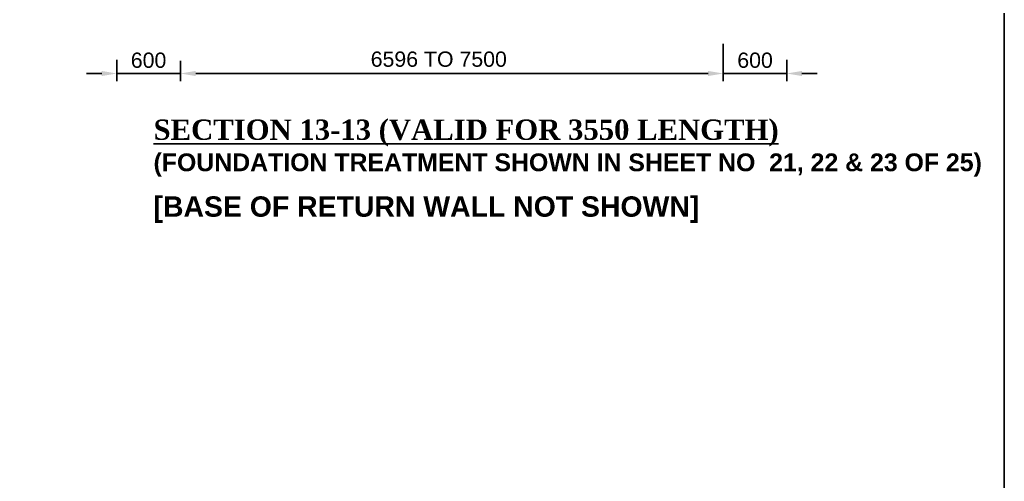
# Model space of a CAD drawing. Extents: x -358915 to 1258323, y -1667244 to -305611.
# Drawn here: x 747944 to 755693, y -1479253 to -1475623 of the extents above; entities that cross this region are included whole.
import ezdxf

# ---------------------------------------------------------------- set-up
doc = ezdxf.new("R2010")
doc.units = 0
doc.header["$LTSCALE"] = 300
doc.header["$MEASUREMENT"] = 0
doc.layers.get('DEFPOINTS').update_dxf_attribs({"linetype": 'CONTINUOUS'})
doc.layers.add('Dim', color=7, linetype='CONTINUOUS', lineweight=9)
doc.layers.add('LINE', color=7, linetype='CONTINUOUS')
doc.layers.add('TXT', color=7, linetype='CONTINUOUS')
doc.styles.add('Arial', font='arial.ttf')
doc.styles.add('DIM', font='isocp3.shx')
doc.dimstyles.new('dim_60', dxfattribs={"dimtxt": 120, "dimasz": 120, "dimexe": 60, "dimexo": 60, "dimgap": 50, "dimtad": 1, "dimdec": 0, "dimzin": 0, "dimdsep": 46, "dimtxsty": 'DIM', "dimcen": 0.09, "dimclrd": 5, "dimclre": 5, "dimclrt": 7, "dimadec": 0, "dimazin": 0, "dimtfac": 1, "dimtdec": 0, "dimtmove": 0, "dimatfit": 3, "dimfxl": 1, "dimtolj": 1, "dimtzin": 0, "dimarcsym": 0})

# ---------------------------------------------------------------- blocks, each defined once
blk = doc.blocks.new('*D1438')
at = {"layer": 'DEFPOINTS', "color": 0, "ltscale": 500, "transparency": 16777216}
for p in [(748709.7, -1475879.1), (749209.7, -1475886.7), (749209.7, -1476046)]:
    blk.add_point(p, dxfattribs=at)
at = {"layer": 'Dim', "color": 5, "lineweight": -2, "ltscale": 500, "transparency": 16777216}
for p, q in [((748709.7, -1475939.1), (748709.7, -1476106)), ((749209.7, -1475946.7), (749209.7, -1476106)), ((748589.7, -1476046), (748469.7, -1476046)), ((748709.7, -1476046), (749209.7, -1476046)), ((749329.7, -1476046), (749449.7, -1476046))]:
    blk.add_line(p, q, dxfattribs=at)
at = {"layer": 'Dim', "color": 5, "ltscale": 500, "transparency": 16777216}
for points in [[(748589.7, -1476026), (748589.7, -1476066), (748709.7, -1476046)], [(749329.7, -1476026), (749329.7, -1476066), (749209.7, -1476046)]]:
    blk.add_solid(points, dxfattribs=at)
at = {"layer": 'Dim', "color": 7, "ltscale": 500, "transparency": 16777216, "insert": (748958.7, -1475942.3), "char_height": 120, "attachment_point": 5, "style": 'Arial'}
blk.add_mtext('\\A1;600', dxfattribs=at)
blk = doc.blocks.new('*D1439')
at = {"layer": 'DEFPOINTS', "color": 0, "ltscale": 500, "transparency": 16777216}
for p in [(753480.8, -1475886.7), (753980.8, -1475879.1), (753480.8, -1476046)]:
    blk.add_point(p, dxfattribs=at)
at = {"layer": 'Dim', "color": 5, "lineweight": -2, "ltscale": 500, "transparency": 16777216}
for p, q in [((753980.8, -1475939.1), (753980.8, -1476106)), ((753480.8, -1475946.7), (753480.8, -1476106)), ((753360.8, -1476046), (753240.8, -1476046)), ((753980.8, -1476046), (753480.8, -1476046)), ((754100.8, -1476046), (754220.8, -1476046))]:
    blk.add_line(p, q, dxfattribs=at)
at = {"layer": 'Dim', "color": 5, "ltscale": 500, "transparency": 16777216}
for points in [[(753360.8, -1476026), (753360.8, -1476066), (753480.8, -1476046)], [(754100.8, -1476026), (754100.8, -1476066), (753980.8, -1476046)]]:
    blk.add_solid(points, dxfattribs=at)
at = {"layer": 'Dim', "color": 7, "ltscale": 500, "transparency": 16777216, "insert": (753731.8, -1475942.3), "char_height": 120, "attachment_point": 5, "style": 'Arial'}
blk.add_mtext('\\A1;600', dxfattribs=at)
blk = doc.blocks.new('*D1440')
at = {"layer": 'DEFPOINTS', "color": 0, "ltscale": 500, "transparency": 16777216}
for p in [(753482.1, -1475753.2), (749209.7, -1475886.7), (749209.7, -1476046)]:
    blk.add_point(p, dxfattribs=at)
at = {"layer": 'Dim', "color": 5, "lineweight": -2, "ltscale": 500, "transparency": 16777216}
for p, q in [((753482.1, -1475813.2), (753482.1, -1476106)), ((749209.7, -1475946.7), (749209.7, -1476106)), ((753362.1, -1476046), (749329.7, -1476046))]:
    blk.add_line(p, q, dxfattribs=at)
at = {"layer": 'Dim', "color": 5, "ltscale": 500, "transparency": 16777216}
for points in [[(749329.7, -1476026), (749329.7, -1476066), (749209.7, -1476046)], [(753362.1, -1476026), (753362.1, -1476066), (753482.1, -1476046)]]:
    blk.add_solid(points, dxfattribs=at)
at = {"layer": 'Dim', "color": 7, "ltscale": 500, "transparency": 16777216, "insert": (751242.6, -1475933.9), "char_height": 120, "attachment_point": 5, "style": 'Arial'}
blk.add_mtext('\\A1;6596 TO 7500', dxfattribs=at)

msp = doc.modelspace()

# ---------------------------------------------------------------- linework, layer by layer
at = {"layer": 'LINE'}
msp.add_lwpolyline([(755693.4, -1489454.2), (726841.1, -1489454.2), (726841.1, -1469051.5), (755693.4, -1469051.5)], close=True, dxfattribs=at)

# ---------------------------------------------------------------- texts
at = {"layer": 'TXT', "color": 0, "char_height": 120, "attachment_point": 4}
for s, insert, width in [('{\\fTimes New Roman|b1|i0|c0|p18;\\H1.333x;\\L\\C6;SECTION 13-13 (VALID FOR 3550 LENGTH)\\fArial|b0|i0|c0|p34; \\P\\fArial|b1|i0|c0|p34;\\H0.8752x;\\l\\C7;(FOUNDATION TREATMENT SHOWN IN SHEET NO  21, 22 & 23 OF 25\\H1x;) \\P\\fTimes New Roman|b1|i0|c0|p18;\\H0.7141x;\\L\\C6; }', (748997.8, -1476728.9), 7302.448), ('{\\fArial|b1|i0|c0|p34;\\H1.3333x;\\C6;[BASE OF RETURN WALL NOT SHOWN]}', (748997.8, -1477116.3), 5869.531)]:
    msp.add_mtext(s, dxfattribs=dict(at, insert=insert, width=width))

# ---------------------------------------------------------------- dimensions: what is measured, and where the dimension line sits
at = {"layer": 'Dim', "ltscale": 500}
for base, p1, p2, text, override, picture, middle in [((749209.7, -1476046), (753482.1, -1475753.2), (749209.7, -1475886.7), '6596 TO 7500', {"dimtxsty": 'Arial'}, '*D1440', (751242.6, -1476046)), ((753480.8, -1476046), (753980.8, -1475879.1), (753480.8, -1475886.7), '600', {"dimtxsty": 'Arial', "dimtmove": 2}, '*D1439', (753731.8, -1475942.3))]:
    dim = msp.add_linear_dim(base=base, p1=p1, p2=p2, angle=180, text=text, dimstyle='dim_60', override=override, dxfattribs=at)
    dim.commit()
    dim.dimension.update_dxf_attribs({"geometry": picture, "text_midpoint": middle, "dimtype": 160})
dim = msp.add_linear_dim(base=(749209.7, -1476046), p1=(748709.7, -1475879.1), p2=(749209.7, -1475886.7), text='600', dimstyle='dim_60', override={"dimtxsty": 'Arial', "dimtmove": 2}, dxfattribs=at)
dim.commit()
dim.dimension.update_dxf_attribs({"geometry": '*D1438', "text_midpoint": (748958.7, -1475942.3), "dimtype": 160})

doc.saveas('drawing.dxf')
